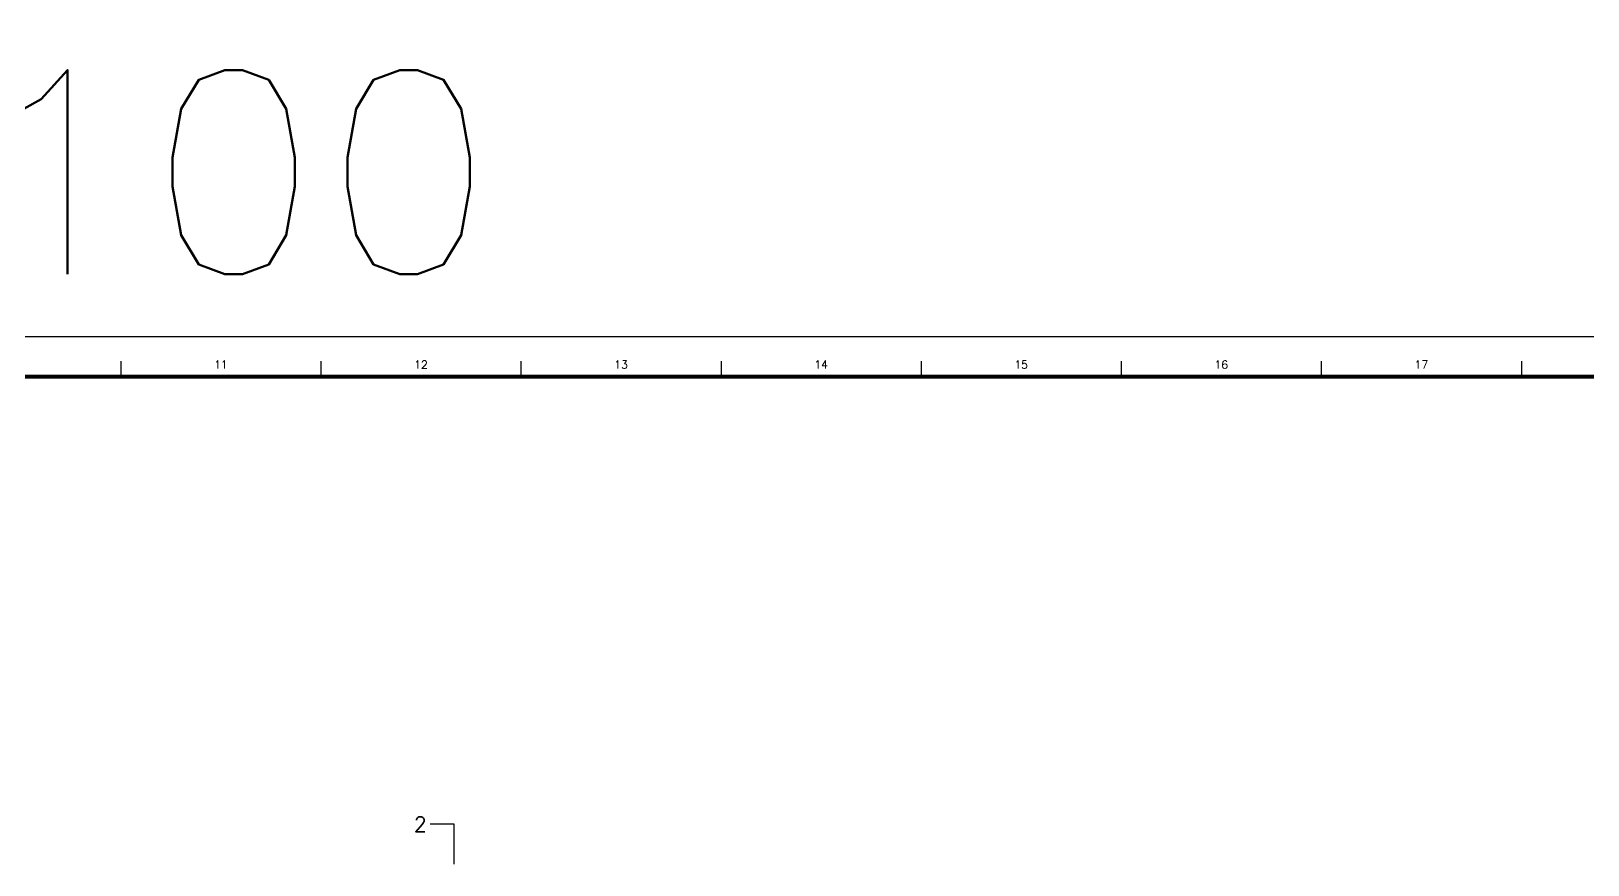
# Model space of a CAD drawing. Header units: inches. Extents: x 0 to 508000, y 0 to 738838.
# Drawn here: x 163759 to 202662, y 269241 to 290076 of the extents above; entities that cross this region are included whole.
import ezdxf
from ezdxf.enums import TextEntityAlignment as Align

# ---------------------------------------------------------------- set-up
doc = ezdxf.new("R2010")
doc.units = ezdxf.units.IN
doc.header["$LTSCALE"] = 1000
doc.header["$MEASUREMENT"] = 0
for name, color, linetype, true_color in [('DIM_SYMB', 3, 'Continuous', 0x00ff00), ('PUB_TEXT', 7, 'Continuous', 0xffffff), ('TK', 7, 'Continuous', 0xffffff), ('ZG-图框层', 4, 'Continuous', 0x00ffff)]:
    doc.layers.add(name, color=color, linetype=linetype, true_color=true_color)
doc.styles.add('ISOCP', font='txt.shx', dxfattribs={"height": 0.2, "bigfont": 'gbcbig.shx'})
doc.styles.add('TXTSTY_ANONYMOUS', font='txt.shx', dxfattribs={"height": 0.2, "bigfont": 'gbcbig.shx'})

# ---------------------------------------------------------------- blocks, each defined once
blk = doc.blocks.new('DAnoyomous9327')
at = {"layer": 'DIM_SYMB', "lineweight": -3}
for p, q in [((174332, 270256), (173733, 270256)), ((174333, 269256), (174333, 270256))]:
    blk.add_line(p, q, dxfattribs=at)
at = {"layer": 'DIM_SYMB', "color": 7, "true_color": 0xffffff, "style": 'TXTSTY_ANONYMOUS'}
blk.add_text('2', height=375, dxfattribs=at).set_placement((173483, 270256), align=Align.MIDDLE_CENTER)

msp = doc.modelspace()

# ---------------------------------------------------------------- linework, layer by layer
at = {"layer": 'TK', "lineweight": -3}
for p, q in [((166000, 281830), (166000, 281438)), ((171000, 281830), (171000, 281438)), ((176000, 281830), (176000, 281438)), ((181000, 281830), (181000, 281438)), ((186000, 281830), (186000, 281438)), ((191000, 281830), (191000, 281438)), ((196000, 281830), (196000, 281438)), ((201000, 281830), (201000, 281438))]:
    msp.add_line(p, q, dxfattribs=at)
at = {"layer": 'ZG-图框层', "lineweight": -3}
msp.add_lwpolyline([(113500, 282438), (113500, 198338), (247300, 198338), (247300, 282438)], close=True, dxfattribs=at)
at = {"layer": 'ZG-图框层', "lineweight": -3, "const_width": 100}
msp.add_lwpolyline([(116000, 199384), (116000, 281438), (246300, 281438), (246300, 199384)], close=True, dxfattribs=at)

# ---------------------------------------------------------------- block references
at = {"layer": 'DIM_SYMB'}
msp.add_blockref('DAnoyomous9327', (0, 0), dxfattribs=at)

# ---------------------------------------------------------------- texts
at = {"layer": 'PUB_TEXT', "style": 'TXTSTY_ANONYMOUS'}
msp.add_text('A0+1/8  1:100', height=5100, dxfattribs=at).set_placement((119074, 284004))
at = {"layer": 'TK', "style": 'ISOCP'}
for s, p in [('11', (168500, 281742)), ('12', (173500, 281742)), ('13', (178500, 281742)), ('14', (183500, 281742)), ('15', (188500, 281742)), ('16', (193500, 281742)), ('17', (198500, 281742))]:
    msp.add_text(s, height=200, dxfattribs=at).set_placement(p, align=Align.MIDDLE_CENTER)

doc.saveas('drawing.dxf')
